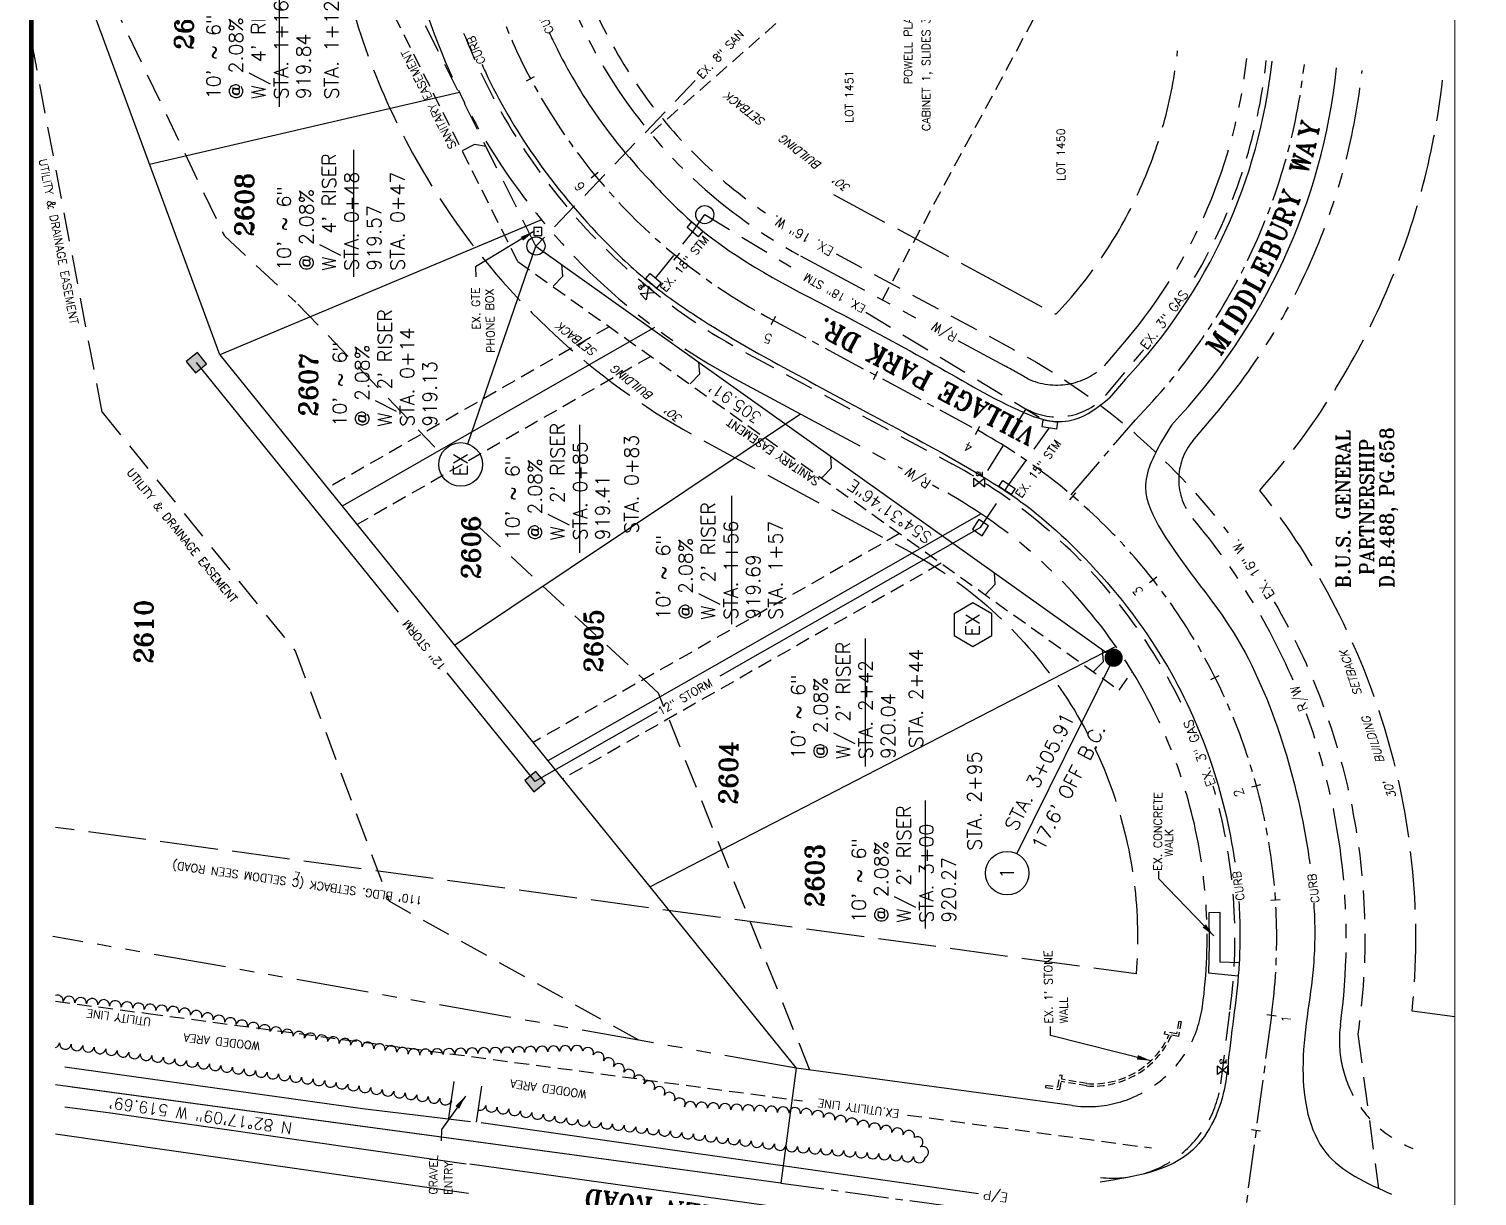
# Model space of a CAD drawing. Extents: x 5337 to 6497, y 3762 to 5514.
# Drawn here: x 5337 to 5961, y 4361 to 4864 of the extents above; entities that cross this region are included whole.
import ezdxf
from ezdxf.enums import TextEntityAlignment as Align

# ---------------------------------------------------------------- set-up
doc = ezdxf.new("R2010")
doc.units = 0
doc.header["$LTSCALE"] = 25
doc.header["$MEASUREMENT"] = 0
for name, pattern in [('CENTER2', [1.125, 0.75, -0.125, 0.125, -0.125]), ('DASHED', [0.75, 0.5, -0.25]), ('DASHED2', [0.375, 0.25, -0.125]), ('HIDDEN', [0.375, 0.25, -0.125]), ('HIDDEN2', [0.1875, 0.125, -0.0625]), ('LDASH', [1.25, 1, -0.25]), ('PHANTOM', [2.5, 1.25, -0.25, 0.25, -0.25, 0.25, -0.25])]:
    doc.linetypes.add(name, pattern=pattern)
doc.layers.get('0').update_dxf_attribs({"linetype": 'CONTINUOUS'})
for name, color, linetype in [('1-LEADER', 7, 'CONTINUOUS'), ('1-PROP-ROW', 8, 'PHANTOM'), ('1-PROP-STORM', 8, 'CONTINUOUS'), ('1-SAN', 6, 'CONTINUOUS'), ('1-SAN-LAT', 6, 'CONTINUOUS'), ('1-SANEASE', 7, 'DASHED2'), ('1-SANTEXT', 2, 'CONTINUOUS'), ('1-SETBACK', 191, 'LDASH'), ('1-STORM-EASE', 7, 'DASHED'), ('1-STORM-TEXT', 2, 'CONTINUOUS'), ('CENTER', 7, 'CENTER2'), ('COGO_LABELS', 7, 'CONTINUOUS'), ('DIMENSION-ANNO', 2, 'CONTINUOUS'), ('EX-PROP-LN', 8, 'CONTINUOUS'), ('FENCE', 8, 'CONTINUOUS'), ('MAINPRTXT', 2, 'CONTINUOUS'), ('PARCEL_LINE', 41, 'CONTINUOUS'), ('ROAD', 8, 'CONTINUOUS'), ('S-ADJOINER', 8, 'CONTINUOUS'), ('S-CURB', 2, 'CONTINUOUS'), ('S-POWERLINE', 8, 'DASHED2'), ('S-PROPLINE', 8, 'CONTINUOUS'), ('S-ROADTEXT', 7, 'CONTINUOUS'), ('S-TEXT', 7, 'CONTINUOUS'), ('S-TREELINE', 7, 'CONTINUOUS'), ('S-WALK', 8, 'CONTINUOUS'), ('S-WALL', 8, 'HIDDEN2'), ('SHEET', 7, 'CONTINUOUS'), ('STALBL', 7, 'CONTINUOUS'), ('X-GAS', 8, 'DASHED'), ('X-SAN', 8, 'DASHED'), ('X-STM', 8, 'DASHED'), ('X-WATER', 8, 'DASHED'), ('ZONING-BOUNDARY', 7, 'CONTINUOUS')]:
    doc.layers.add(name, color=color, linetype=linetype)
doc.styles.add('ROMANS', font='romans.shx', dxfattribs={"height": 4})
doc.styles.add('ROMANT', font='ROMANT.shx', dxfattribs={"height": 5})
doc.styles.add('S4', font='simplex', dxfattribs={"height": 0.0556})
doc.dimstyles.get("Standard").update_dxf_attribs({"dimtxt": 0.18, "dimasz": 0.18, "dimexe": 0.18, "dimexo": 0.0625, "dimgap": 0.09, "dimtad": 0, "dimtih": 1, "dimtoh": 1, "dimdec": 4, "dimzin": 0, "dimdsep": 46, "dimtxsty": 'Standard', "dimcen": 0.09, "dimadec": 0, "dimazin": 0, "dimtfac": 1, "dimtdec": 4, "dimtofl": 0, "dimtmove": 0, "dimatfit": 3, "dimfxl": 0, "dimtolj": 1, "dimtzin": 0, "dimarcsym": 0})

# ---------------------------------------------------------------- blocks, each defined once
blk = doc.blocks.new('BASIN')
for p, q in [((0.05, 0.05), (-0.05, 0.05)), ((-0.05, 0.05), (-0.05, -0.05)), ((0.05, -0.05), (0.05, 0.05)), ((-0.05, -0.05), (0.05, -0.05))]:
    blk.add_line(p, q)
blk = doc.blocks.new('BOUND')
for p, q in [((-0.035, 0.035), (-0.035, -0.035)), ((0.035, 0.035), (-0.035, 0.035)), ((0.035, -0.035), (0.035, 0.035)), ((-0.035, -0.035), (0.035, -0.035))]:
    blk.add_line(p, q)
blk.add_circle((0, 0), 0.00322)
blk = doc.blocks.new('STA_TIC')
blk.add_line((0, -0.04165), (0, 0.04165))
blk = doc.blocks.new('LBL_TIC')
blk.add_line((0, -0.04165), (0, 0.04165))
blk = doc.blocks.new('EX-CG')
blk.add_line((-0.0625, 0.0625), (0.0625, 0.0625))
at = {"flags": 128}
blk.add_lwpolyline([(0.0625, 0.0625), (0.0625, 0), (-0.0625, 0), (-0.0625, 0.0625)], dxfattribs=at)
blk = doc.blocks.new('MH-NUM')
blk.add_circle((0, 0.188), 0.188)
at = {"style": 'ROMANS'}
blk.add_attdef('00', text='', height=0.12, dxfattribs=at).set_placement((0, 0.13), align=Align.CENTER)
blk = doc.blocks.new('TITLEBLK')
at = {"layer": 'SHEET'}
blk.add_lwpolyline([(32.41, 23.19, 0.04, 0.04, 0), (0.61, 23.19, 0.04, 0.04, 0), (0.61, 0.69, 0.04, 0.04, 0), (32.41, 0.69, 0.04, 0.04, 0)], format="xyseb", close=True, dxfattribs=at)
blk = doc.blocks.new('MH')
at = {"const_width": 0.07812}
blk.add_lwpolyline([(-0.039065, 0, 1), (0.039065, 0, 1)], format="xyb", close=True, dxfattribs=at)
blk = doc.blocks.new('CB-NUM')
blk.add_lwpolyline([(0.188, 0.188), (0.094, 0.35), (-0.094, 0.35), (-0.188, 0.188), (-0.094, 0.025), (0.094, 0.025)], close=True)
at = {"style": 'ROMANS'}
blk.add_attdef('00', text='', height=0.12, dxfattribs=at).set_placement((0, 0.13), align=Align.CENTER)
blk = doc.blocks.new('CB')
blk.add_lwpolyline([(0.0625, -0.0625), (0.0625, 0.0625), (-0.0625, 0.0625), (-0.0625, -0.0625)], close=True)
blk.add_solid([(-0.0625, 0.0625), (0.0625, 0.0625), (-0.0625, -0.0625), (0.0625, -0.0625)])
blk = doc.blocks.new('STREET')
at = {"layer": 'S-ROADTEXT', "style": 'ROMANT'}
for s, rotation, p in [('Y', 77.34305, (51.13, 96)), ('A', 75.59356, (49.26, 88.22)), ('W', 73.84407, (47.15, 80.51)), ('Y', 70.34509, (42.23, 65.28)), ('R', 68.5956, (39.43, 57.79)), ('U', 66.84611, (36.4, 50.39)), ('B', 65.09662, (33.14, 43.08)), ('E', 63.34713, (29.66, 35.88)), ('D', 59.84815, (22.05, 21.81)), ('L', 61.59764, (25.96, 28.79)), ('I', 56.34917, (15.09, 10.54)), ('D', 58.09866, (17.93, 14.95)), ('M', 54.59968, (9.06, 1.64))]:
    blk.add_text(s, height=8, rotation=rotation, dxfattribs=at).set_placement(p, align=Align.BOTTOM_LEFT)

msp = doc.modelspace()

# ---------------------------------------------------------------- linework, layer by layer
at = {"layer": '1-LEADER'}
msp.add_line((5525.768, 4684.913), (5555.154, 4770.228), dxfattribs=at)
at = {"layer": '1-PROP-ROW'}
for p, q in [((5669.271, 4765.973), (5723.476, 4736.79)), ((5737.084, 4729.464), (5757.321, 4718.569)), ((5800.304, 4718.574), (5809.749, 4729.745)), ((5838.485, 4686.291), (5847.931, 4697.464)), ((5726.107, 4667.235), (5728.879, 4665.742)), ((5902.061, 4434.478), (5902.049, 4434.387))]:
    msp.add_line(p, q, dxfattribs=at)
at = {"layer": '1-PROP-ROW', "linetype": 'PHANTOM'}
for p, q in [((5640.828, 4713.147), (5667.256, 4698.918)), ((5667.256, 4698.918), (5713.11, 4674.232))]:
    msp.add_line(p, q, dxfattribs=at)
at = {"layer": '1-PROP-ROW'}
for centre, radius, start, end in [((5773.559, 4959.684), 220, 177.955362, 241.703249), ((5637.931, 4875.016), 225, 319.785833, 353.906389), ((5637.931, 4875.016), 275, 319.785833, 353.906389), ((5624.591, 4472.027), 280, 59.380016, 61.703267), ((5779.615, 4740.299), 30, 245.566643, 313.600448), ((5858.34, 4669.504), 26, 139.787075, 220.191879), ((5624.591, 4472.027), 280, 23.348591, 40.191879), ((5624.59, 4472.032), 220, 352.285833, 36.141876), ((5624.591, 4472.027), 280, 352.286044, 20.151738), ((5793.051, 4449.213), 50, 262.285833, 352.285833), ((5951.604, 4427.732), 50, 172.35126, 248.484792)]:
    msp.add_arc(centre, radius, start, end, dxfattribs=at)
at = {"layer": '1-PROP-ROW', "linetype": 'PHANTOM'}
for centre, radius, start, end in [((5773.56, 4959.687), 280, 185.439722, 241.703056), ((5624.59, 4472.032), 220, 36.141876, 61.703056)]:
    msp.add_arc(centre, radius, start, end, dxfattribs=at)
at = {"layer": '1-PROP-STORM'}
for p, q in [((5408.65, 4720.032), (5495.668, 4612.37)), ((5746.916, 4648.811), (5634.489, 4584.791)), ((5516.75, 4586.286), (5554.687, 4539.349)), ((5607.476, 4569.409), (5554.687, 4539.349))]:
    msp.add_line(p, q, dxfattribs=at)
at = {"layer": '1-SAN'}
msp.add_line((5555.154, 4770.228), (5804.288, 4592.716), dxfattribs=at)
at = {"layer": '1-SAN-LAT'}
for p, q in [((5528.708, 4814.036), (5523.335, 4811.204)), ((5533.624, 4813.129), (5528.708, 4814.036)), ((5566.697, 4757.27), (5566.341, 4762.257)), ((5566.697, 4757.27), (5562.507, 4752.874)), ((5625.8, 4715.158), (5621.61, 4710.762)), ((5625.8, 4715.158), (5625.444, 4720.146)), ((5682.656, 4674.648), (5682.299, 4679.635)), ((5682.656, 4674.648), (5678.466, 4670.251)), ((5753.207, 4624.379), (5752.85, 4629.366)), ((5753.207, 4624.379), (5749.017, 4619.982)), ((5799.832, 4591.158), (5799.475, 4596.145)), ((5799.832, 4591.158), (5795.642, 4586.762))]:
    msp.add_line(p, q, dxfattribs=at)
at = {"layer": '1-SANEASE'}
for p, q in [((5547.33, 4763.524), (5481.564, 4894.573)), ((5547.33, 4763.524), (5806.63, 4578.769)), ((5586.747, 4735.439), (5465.279, 4665.876)), ((5586.747, 4735.439), (5465.279, 4665.876)), ((5604.68, 4722.661), (5478.013, 4650.121)), ((5604.68, 4722.661), (5478.013, 4650.121)), ((5711.958, 4646.224), (5553.906, 4556.223)), ((5729.912, 4633.432), (5566.645, 4540.462)), ((5806.63, 4578.769), (5812.433, 4586.913))]:
    msp.add_line(p, q, dxfattribs=at)
at = {"layer": '1-SANTEXT', "color": 7}
msp.add_line((5762.547, 4508.258), (5804.288, 4592.716), dxfattribs=at)
at = {"layer": '1-SETBACK', "color": 8}
for p, q in [((5683.492, 4792.388), (5751.305, 4755.879)), ((5751.305, 4755.879), (5779.365, 4740.772))]:
    msp.add_line(p, q, dxfattribs=at)
at = {"layer": '1-SETBACK', "flags": 128}
msp.add_lwpolyline([(5464.372, 4937.266, 0.0527431), (5475.905, 4873.074, 0.0802116), (5518.289, 4783.798, 0.1189561), (5626.608, 4686.73), (5714.658, 4639.326, -0.2424396), (5813.095, 4495.817, -0.051925), (5813.952, 4456.469), (5347.956, 4519.592)], format="xyb", dxfattribs=at)
at = {"layer": '1-SETBACK', "color": 8, "flags": 128}
msp.add_lwpolyline([(5951.382, 4437.853), (5932.968, 4440.348, 0.1958932), (5867.305, 4664.874, 0.1546519), (5946.14, 4841.747)], format="xyb", dxfattribs=at)
at = {"layer": '1-SETBACK', "color": 8}
msp.add_arc((5637.931, 4875.016), 195, 316.494052, 353.906389, dxfattribs=at)
at = {"layer": '1-STORM-EASE', "flags": 128}
for points in [[(5355.178, 4911.69), (5420.784, 4774.548)], [(5368.102, 4698.613), (5337.523, 4859.17)], [(5420.784, 4774.548), (5451.65, 4746.038)], [(5452.519, 4745.184), (5511.605, 4683.531)], [(5368.102, 4698.613), (5451.273, 4595.709)], [(5530.642, 4649.048), (5607.976, 4577.52)], [(5451.273, 4595.709), (5491.886, 4487.726)], [(5673.273, 4414.981), (5607.976, 4577.52)], [(5599.526, 4427.807), (5491.886, 4487.726)]]:
    msp.add_lwpolyline(points, dxfattribs=at)
at = {"layer": 'CENTER'}
for p, q in [((5655.05, 4739.558), (5743.1, 4692.154)), ((5786.003, 4662.936), (5813.705, 4695.35)), ((5872.328, 4438.471), (5859.018, 4339.36)), ((5660.714, 4366.222), (5892.614, 4334.809))]:
    msp.add_line(p, q, dxfattribs=at)
for centre, radius, start, end in [((5773.559, 4959.684), 250, 177.955362, 241.703249), ((5627.639, 4877.702), 260.524, 315.577567, 353.559397), ((5624.591, 4472.027), 250, 352.286044, 61.703267)]:
    msp.add_arc(centre, radius, start, end, dxfattribs=at)
at = {"layer": 'FENCE', "flags": 128}
msp.add_lwpolyline([(5526.112, 4361.76), (5347.956, 4387.376)], dxfattribs=at)
at = {"layer": 'MAINPRTXT', "color": 1}
for p, q in [((5444.517, 4830.166), (5444.517, 4885.405)), ((5476.609, 4756.985), (5476.609, 4811.752)), ((5574.047, 4637.905), (5574.047, 4693.144)), ((5639.646, 4607.216), (5639.646, 4662.456)), ((5697.223, 4545.838), (5697.223, 4601.078)), ((5723.179, 4475.962), (5723.179, 4531.202))]:
    msp.add_line(p, q, dxfattribs=at)
at = {"layer": 'PARCEL_LINE'}
for p, q in [((5418.88, 4723.284), (5349.127, 4912.51)), ((5418.88, 4723.284), (5349.127, 4912.51)), ((5522.174, 4836.378), (5388.471, 4805.414)), ((5522.174, 4836.378), (5388.471, 4805.414)), ((5557.564, 4781.514), (5418.88, 4723.284)), ((5557.564, 4781.514), (5418.88, 4723.284)), ((5606.316, 4735.122), (5471.646, 4657.999)), ((5606.316, 4735.122), (5471.646, 4657.999)), ((5606.316, 4735.122), (5471.646, 4657.999)), ((5606.316, 4735.122), (5471.646, 4657.999)), ((5418.88, 4723.284), (5471.646, 4657.999)), ((5418.88, 4723.284), (5471.646, 4657.999)), ((5640.828, 4713.147), (5667.256, 4698.918)), ((5520.037, 4598.127), (5669.25, 4697.845)), ((5471.646, 4657.999), (5518.775, 4599.689)), ((5471.646, 4657.999), (5518.775, 4599.689)), ((5747.13, 4654.744), (5560.276, 4548.342)), ((5747.13, 4654.744), (5560.276, 4548.342)), ((5518.775, 4599.689), (5560.276, 4548.342)), ((5518.775, 4599.689), (5560.276, 4548.342)), ((5604.278, 4493.901), (5804.727, 4597.44)), ((5604.278, 4493.901), (5804.727, 4597.44)), ((5560.276, 4548.342), (5604.278, 4493.901)), ((5560.276, 4548.342), (5604.278, 4493.901)), ((5604.278, 4493.901), (5667.426, 4415.773)), ((5604.278, 4493.901), (5667.426, 4415.773)), ((5667.426, 4415.773), (5660.714, 4366.225)), ((5667.426, 4415.773), (5660.714, 4366.225)), ((5660.714, 4366.225), (5355.172, 4407.613)), ((5660.714, 4366.225), (5355.172, 4407.613))]:
    msp.add_line(p, q, dxfattribs=at)
at = {"layer": 'PARCEL_LINE', "linetype": 'PHANTOM'}
msp.add_line((5667.426, 4415.773), (5346.878, 4472.585), dxfattribs=at)
at = {"layer": 'ROAD', "flags": 128}
for points in [[(5351.953, 4416.302), (5480.31, 4398.458), (5526.989, 4392.838)], [(5525.06, 4374.393), (5370.628, 4396.572), (5351.953, 4399.017)], [(5531.496, 4392.347), (5723.887, 4364.885)], [(5722.286, 4347.077), (5526.586, 4374.339)], [(5723.887, 4364.885), (5746.049, 4361.721)]]:
    msp.add_lwpolyline(points, dxfattribs=at)
at = {"layer": 'S-ADJOINER', "linetype": 'HIDDEN'}
for p, q in [((5604.668, 4818.702), (5698.346, 4901.046)), ((5704.579, 4746.964), (5772.476, 4873.078))]:
    msp.add_line(p, q, dxfattribs=at)
at = {"layer": 'S-CURB'}
for p, q in [((5809.324, 4712.781), (5802.552, 4704.754)), ((5829.162, 4693.009), (5824.857, 4685.945))]:
    msp.add_line(p, q, dxfattribs=at)
for radius, start in [(236, 316.572308), (264, 316.415764)]:
    msp.add_arc((5637.931, 4875.016), radius, start, 353.906389, dxfattribs=at)
for points, knots in [([(5560.896, 4862.182), (5561.399, 4861.097), (5567.066, 4849.094), (5580.833, 4824.929), (5603.121, 4799.008), (5635.581, 4767.194), (5678.214, 4745.586), (5725.82, 4720.268), (5755.538, 4702.23), (5776.202, 4694.151), (5790.188, 4694.821), (5797.76, 4700.904), (5802.552, 4704.754)], [47.7625884, 47.7625884, 47.7625884, 47.7625884, 51.3439608, 87.5032173, 130.8281658, 153.4619536, 223.4466345, 272.0664632, 315.691996, 327.6191733, 337.9991448, 355.8896383, 355.8896383, 355.8896383, 355.8896383]), ([(5531.87, 4848.538), (5532.355, 4847.438), (5538.543, 4833.727), (5554.651, 4806.501), (5579.627, 4776.566), (5603.813, 4754.035), (5631.311, 4734.769), (5667.334, 4714.818), (5711.442, 4691.39), (5741.453, 4675.047), (5769.144, 4657.24), (5795.5, 4634.095), (5826.239, 4594.917), (5847.145, 4549.655), (5854.362, 4519.554), (5856.481, 4504.567)], [44.8207621, 44.8207621, 44.8207621, 44.8207621, 48.4340677, 90.0060226, 139.0955175, 164.9381102, 188.9303147, 239.6068075, 288.3385318, 338.8447926, 341.9870328, 387.0973004, 443.1791579, 490.1944018, 535.5174452, 535.5174452, 535.5174452, 535.5174452]), ([(5824.857, 4685.945), (5821.381, 4679.33), (5814.686, 4666.587), (5829.649, 4637.008), (5856.619, 4607.938), (5877.443, 4559.678), (5885.878, 4524.797), (5888.616, 4505.662), (5888.849, 4503.914)], [0, 0, 0, 0, 21.0687962, 40.5855349, 92.0458987, 142.4217961, 194.8075449, 200.0631063, 200.0631063, 200.0631063, 200.0631063]), ([(5858.253, 4487.605), (5858.845, 4478.749), (5859.014, 4455.737), (5854.67, 4429.541), (5852.061, 4401.802), (5839.469, 4372.965), (5813.348, 4368.961), (5798.424, 4366.674)], [552.541453, 552.541453, 552.541453, 552.541453, 579.1189226, 621.3596165, 631.6731701, 663.3178737, 705.4961926, 705.4961926, 705.4961926, 705.4961926]), ([(5890.552, 4486.944), (5891.139, 4477.851), (5891.204, 4453.795), (5883.098, 4418.886), (5890.494, 4376.369), (5913.276, 4366.26), (5924.067, 4361.472)], [217.0048836, 217.0048836, 217.0048836, 217.0048836, 244.1858437, 288.9475649, 326.1593288, 359.6464191, 359.6464191, 359.6464191, 359.6464191])]:
    msp.add_open_spline(points, degree=3, knots=knots, dxfattribs=at)
at = {"layer": 'S-POWERLINE'}
for p, q in [((5347.956, 4444.602), (5387.986, 4439.342)), ((5387.986, 4439.342), (5601.307, 4410.928)), ((5601.307, 4410.928), (5670.139, 4401.66)), ((5715.389, 4395.568), (5820.532, 4381.411))]:
    msp.add_line(p, q, dxfattribs=at)
at = {"layer": 'S-PROPLINE'}
for p, q in [((5667.426, 4415.773), (5660.714, 4366.225)), ((5786.34, 4399.665), (5667.426, 4415.773)), ((5660.714, 4366.225), (5347.956, 4408.591))]:
    msp.add_line(p, q, dxfattribs=at)
at = {"layer": 'S-TEXT'}
for p, q in [((5517.632, 4394.173), (5519.923, 4409.979)), ((5529.508, 4392.451), (5531.765, 4408.02))]:
    msp.add_line(p, q, dxfattribs=at)
at = {"layer": 'S-TREELINE'}
for points in [[(5722.966, 4377.286, 1), (5720.897, 4381.861, 1), (5718.417, 4385.928, 1), (5713.511, 4386.996, 1), (5708.604, 4388.063, 1), (5703.698, 4389.131, 1), (5698.791, 4390.198, 1), (5693.885, 4391.266, 1), (5688.978, 4392.333, 1), (5684.072, 4393.401, 1), (5679.165, 4394.469, 1), (5674.259, 4395.536, 1), (5669.291, 4396.158, 1), (5664.278, 4396.447, 1), (5659.265, 4396.736, 1), (5654.252, 4397.026, 1), (5649.239, 4397.315, 1), (5644.226, 4397.604, 1), (5639.213, 4397.893, 1), (5634.2, 4398.182, 1), (5629.187, 4398.472, 1), (5624.174, 4398.761, 1), (5619.196, 4399.169, 1), (5614.829, 4401.647, 1), (5610.462, 4404.126, 1), (5606.095, 4406.604, 1), (5601.728, 4409.082, 1), (5597.361, 4411.561, 1), (5592.994, 4414.039, 1), (5588.627, 4416.518, 1), (5584.26, 4418.996, 1), (5579.893, 4421.474, 1), (5575.328, 4423.167, 1), (5570.309, 4423.044, 1), (5565.289, 4422.922, 1), (5560.269, 4422.799, 1), (5555.249, 4422.677, 1), (5550.229, 4422.554, 1), (5545.21, 4422.432, 1), (5540.19, 4422.309, 1), (5535.17, 4422.187, 1), (5530.15, 4422.064, 1), (5525.13, 4421.941, 1), (5520.11, 4421.819, 1), (5515.091, 4421.696, 1), (5510.071, 4421.574, 1), (5505.051, 4421.451, 1), (5500.065, 4421.862, 1), (5495.103, 4422.627, 1), (5490.14, 4423.392, 1), (5485.177, 4424.157, 1), (5480.215, 4424.922, 1), (5475.252, 4425.687, 1), (5470.289, 4426.452, 1), (5465.327, 4427.217, 1), (5460.364, 4427.982, 1), (5455.401, 4428.747, 1), (5450.439, 4429.513, 1), (5445.521, 4430.527, 1), (5440.603, 4431.54, 1), (5435.685, 4432.554, 1), (5430.767, 4433.567, 1), (5425.849, 4434.581, 1), (5420.931, 4435.595, 1), (5416.013, 4436.608, 1), (5411.095, 4437.622, 1), (5406.177, 4438.635, 1), (5401.259, 4439.649, 1), (5396.268, 4440.175, 1), (5391.269, 4440.655, 1), (5386.271, 4441.136, 1), (5381.273, 4441.617, 1), (5376.275, 4442.097, 1), (5371.276, 4442.578, 1), (5366.278, 4443.059, 1), (5361.28, 4443.539, 1), (5356.282, 4444.02, 1), (5351.283, 4444.501, 0.547287), (5347.956, 4447.111, 1)], [(5347.956, 4424.658, 0.2973212), (5349.729, 4426.752, 1), (5354.711, 4426.127, 1), (5359.693, 4425.502, 1), (5364.676, 4424.876, 1), (5369.644, 4424.153, 1), (5374.613, 4423.43, 1), (5379.582, 4422.706, 1), (5384.551, 4421.983, 1), (5389.52, 4421.259, 1), (5394.489, 4420.536, 1), (5399.458, 4419.812, 1), (5404.427, 4419.088, 1), (5409.396, 4418.365, 1), (5414.365, 4417.641, 1), (5419.334, 4416.918, 1), (5424.302, 4416.194, 1), (5429.271, 4415.47, 1), (5434.24, 4414.747, 1), (5439.209, 4414.023, 1), (5444.178, 4413.3, 1), (5449.147, 4412.576, 1), (5454.116, 4411.853, 1), (5459.085, 4411.129, 1), (5464.054, 4410.405, 1), (5469.022, 4409.677, 1), (5473.985, 4408.913, 1), (5478.947, 4408.148, 1), (5483.91, 4407.383, 1), (5488.873, 4406.618, 1), (5493.836, 4405.853, 1), (5498.798, 4405.088, 1), (5503.761, 4404.323, 1), (5508.724, 4403.558, 1), (5513.686, 4402.793, 1), (5518.649, 4402.028, 0.0973031), (5518.689, 4401.061, 1)], [(5530.329, 4397.713, 0.4560916), (5533.537, 4399.734, 1), (5538.5, 4398.969, 1), (5543.463, 4398.204, 1), (5548.425, 4397.439, 1), (5553.388, 4396.674, 1), (5558.351, 4395.909, 1), (5563.314, 4395.144, 1), (5568.276, 4394.379, 1), (5573.244, 4393.648, 1), (5578.227, 4393.031, 1), (5583.21, 4392.414, 1), (5588.193, 4391.797, 1), (5593.177, 4391.179, 1), (5598.16, 4390.562, 1), (5603.143, 4389.945, 1), (5608.126, 4389.328, 1), (5613.11, 4388.711, 1), (5618.093, 4388.094, 1), (5623.076, 4387.477, 1), (5628.059, 4386.859, 1), (5633.043, 4386.242, 1), (5638.026, 4385.625, 1), (5643.009, 4385.008, 1), (5647.992, 4384.391, 1), (5652.976, 4383.774, 1), (5657.959, 4383.157, 1), (5662.942, 4382.539, 1), (5667.931, 4381.976, 1), (5672.934, 4381.55, 1), (5677.937, 4381.123, 1), (5682.94, 4380.697, 1), (5687.944, 4380.271, 1), (5692.947, 4379.844, 1), (5697.95, 4379.418, 1), (5702.953, 4378.991, 1), (5707.956, 4378.565, 1), (5712.96, 4378.138, 1), (5717.963, 4377.712, 1), (5722.966, 4377.286, 1)]]:
    msp.add_lwpolyline(points, format="xyb", dxfattribs=at)
at = {"layer": 'S-WALK'}
for p, q in [((5850.205, 4482.895), (5845.32, 4482.685)), ((5845.32, 4482.685), (5845.48, 4469.244)), ((5850.223, 4461.526), (5850.205, 4482.895)), ((5845.48, 4469.244), (5845.146, 4456.942)), ((5858.398, 4461.193), (5850.223, 4461.526)), ((5845.146, 4456.942), (5857.996, 4455.566))]:
    msp.add_line(p, q, dxfattribs=at)
at = {"layer": 'S-WALL'}
for p, q in [((5832.388, 4436.029), (5831.442, 4430.644)), ((5833.373, 4435.856), (5832.258, 4429.508)), ((5832.388, 4436.029), (5833.373, 4435.856)), ((5826.146, 4430.439), (5826.297, 4431.428)), ((5832.258, 4429.508), (5826.146, 4430.439)), ((5831.442, 4430.644), (5826.297, 4431.428)), ((5780.257, 4407.72), (5781.143, 4412.871)), ((5781.078, 4406.597), (5782.128, 4412.702)), ((5781.143, 4412.871), (5782.128, 4412.702)), ((5792.511, 4408.174), (5781.67, 4410.038)), ((5792.681, 4409.159), (5781.84, 4411.024)), ((5775.096, 4408.436), (5774.959, 4407.445)), ((5774.959, 4407.445), (5781.078, 4406.597)), ((5775.096, 4408.436), (5780.257, 4407.72))]:
    msp.add_line(p, q, dxfattribs=at)
for radius in [36.91, 35.91]:
    msp.add_arc((5795.523, 4444.959), radius, 265.389312, 335.818409, dxfattribs=at)
at = {"layer": 'SHEET', "const_width": 0.5}
msp.add_lwpolyline([(5951.382, 3792.682), (5951.382, 5382.682)], dxfattribs=at)
at = {"layer": 'X-GAS'}
for p, q in [((5603.726, 4752.966), (5602.626, 4747.02)), ((5606.192, 4750.21), (5603.726, 4752.966)), ((5600.16, 4749.776), (5606.192, 4750.21)), ((5602.626, 4747.02), (5600.16, 4749.776)), ((5646.517, 4723.709), (5734.567, 4676.304)), ((5801.017, 4706.036), (5816.232, 4724.249)), ((5766.407, 4700.048), (5747.117, 4669.033)), ((5744.014, 4666.39), (5744.013, 4670.088)), ((5744.013, 4670.088), (5748.799, 4666.391)), ((5748.797, 4670.089), (5744.014, 4666.39)), ((5748.799, 4666.391), (5748.797, 4670.089)), ((5850.437, 4409.049), (5854.489, 4440.871)), ((5849.08, 4416.78), (5853.865, 4413.083)), ((5849.081, 4413.082), (5849.08, 4416.78)), ((5853.864, 4416.781), (5849.081, 4413.082)), ((5853.865, 4413.083), (5853.864, 4416.781))]:
    msp.add_line(p, q, dxfattribs=at)
for centre, radius, start, end in [((5773.559, 4959.684), 268, 193.34688, 241.703249), ((5637.931, 4875.016), 233.5, 329.529687, 353.906389), ((5637.931, 4875.016), 233.5, 319.785833, 320.152552), ((5779.966, 4724.69), 28.126, 241.17803, 318.565673), ((5624.591, 4472.027), 232, 49.786044, 61.703267), ((5624.591, 4472.027), 232, 25.91982, 49.786044), ((5624.591, 4472.027), 232, 352.286044, 16.359428), ((5803.863, 4415.373), 47.002, 263.627925, 352.286367)]:
    msp.add_arc(centre, radius, start, end, dxfattribs=at)
at = {"layer": 'X-SAN'}
for p, q in [((5555.154, 4770.228), (5490.247, 4899.565)), ((5623.881, 4841.544), (5555.154, 4770.228))]:
    msp.add_line(p, q, dxfattribs=at)
at = {"layer": 'X-SAN', "linetype": 'Continuous'}
msp.add_circle((5555.154, 4770.228), 3.906, dxfattribs=at)
at = {"layer": 'X-STM'}
for p, q in [((5622.704, 4776.254), (5627.95, 4783.753)), ((5627.95, 4783.753), (5665.04, 4761.292)), ((5606.773, 4756.399), (5622.704, 4776.254)), ((5697.379, 4741.707), (5773.949, 4695.337)), ((5759.136, 4667.377), (5776.507, 4691.733)), ((5746.916, 4648.811), (5759.136, 4667.377))]:
    msp.add_line(p, q, dxfattribs=at)
at = {"layer": 'X-STM', "linetype": 'Continuous'}
msp.add_circle((5627.95, 4783.753), 3.906, dxfattribs=at)
at = {"layer": 'X-WATER'}
msp.add_line((5909.593, 4430.458), (5918.485, 4363.977), dxfattribs=at)
at = {"layer": 'X-WATER', "flags": 128}
for points in [[(5567.901, 4908.22, 0.1839288), (5654.203, 4784.475, 0.1839288)], [(5684.571, 4766.882), (5761.113, 4725.613, -0.1068224), (5853.645, 4646.608)], [(5873.563, 4616.792, -0.1668482), (5909.984, 4433.37), (5909.593, 4430.458)]]:
    msp.add_lwpolyline(points, format="xyb", dxfattribs=at)

# ---------------------------------------------------------------- block references
at = {"layer": '1-PROP-STORM', "xscale": 50, "yscale": 50, "zscale": 50, "rotation": 128.9467699496008}
for p in [(5408.747, 4719.912), (5554.687, 4539.349)]:
    msp.add_blockref('CB', p, dxfattribs=at)
at = {"layer": '1-SAN', "xscale": 50, "yscale": 50, "zscale": 50}
msp.add_blockref('MH', (5804.288, 4592.716), dxfattribs=at)
at = {"layer": '1-SANTEXT', "xscale": 50, "yscale": 50, "zscale": 50}
for p, rotation, values in [((5532.089, 4676.02), 89.82748553395598, {'00': 'EX'}), ((5767.768, 4499.796), 89.64488189799836, {'00': '1'})]:
    msp.add_blockref('MH-NUM', p, dxfattribs=dict(at, rotation=rotation)).add_auto_attribs(values)
at = {"layer": '1-STORM-TEXT', "xscale": 50, "yscale": 50, "zscale": 50, "rotation": 90}
msp.add_blockref('CB-NUM', (5752.979, 4606.975), dxfattribs=at).add_auto_attribs({'00': 'EX'})
at = {"layer": 'PARCEL_LINE', "color": 1}
msp.add_blockref('STREET', (5842.991, 4719.443), dxfattribs=at)
at = {"layer": 'S-TEXT', "xscale": 50, "yscale": 50, "zscale": 50}
msp.add_blockref('BOUND', (5555.953, 4776.494), dxfattribs=at)
at = {"layer": 'SHEET', "xscale": 50, "yscale": 50, "rotation": 90}
msp.add_blockref('TITLEBLK', (6497.023, 3762.182), dxfattribs=at)
at = {"layer": 'STALBL', "linetype": 'ByBlock', "xscale": 48.01920768307323, "yscale": 48.01920768307323, "zscale": 48.01920768307323}
for name, p, rotation in [('STA_TIC', (5552.798, 4842.361), 297.9881674027764), ('LBL_TIC', (5580.507, 4800.842), 309.4473233053931), ('STA_TIC', (5615.912, 4765.654), 320.9064792080097), ('LBL_TIC', (5657.595, 4738.188), 331.7030555557052), ('STA_TIC', (5701.62, 4714.486), 331.7030555557052), ('LBL_TIC', (5745.637, 4690.769), 331.040896918785), ('STA_TIC', (5786.681, 4662.36), 319.5817410161686), ('LBL_TIC', (5821.263, 4626.364), 308.1225851135522), ('STA_TIC', (5848.005, 4584.215), 296.6634292109358), ('LBL_TIC', (5865.84, 4537.593), 285.2042733083194), ('STA_TIC', (5874.057, 4488.357), 273.745117405703), ('LBL_TIC', (5872.328, 4438.47), 82.35126029155697), ('STA_TIC', (5865.673, 4388.915), 82.35126029155697)]:
    msp.add_blockref(name, p, dxfattribs=dict(at, rotation=rotation))
at = {"layer": 'X-STM', "linetype": 'ByBlock', "xscale": 50, "yscale": 50, "zscale": 50}
for p, rotation in [((5622.704, 4776.254), 319.8405736859968), ((5604.759, 4754.009), 319.877491299235), ((5776.507, 4691.733), 350.3655879166862), ((5757.414, 4664.769), 326.5595739803717)]:
    msp.add_blockref('EX-CG', p, dxfattribs=dict(at, rotation=rotation))
at = {"layer": 'X-STM', "xscale": 50, "yscale": 50, "zscale": 50, "rotation": 56.66642803666094}
msp.add_blockref('BASIN', (5746.916, 4648.811), dxfattribs=at)

# ---------------------------------------------------------------- texts
at = {"layer": '1-PROP-ROW', "style": 'ROMANS'}
for rotation, p in [(151.002931, (5737.282, 4732.222)), (147.080528, (5725.816, 4668.88)), (112.103207, (5888.235, 4570.562))]:
    msp.add_text('R/W', height=4, rotation=rotation, dxfattribs=at).set_placement(p)
at = {"layer": '1-PROP-STORM', "style": 'ROMANS'}
for rotation, p in [(128.867316, (5516.625, 4588.93)), (29.785291, (5608.906, 4567.792))]:
    msp.add_text('12" STORM', height=3.5, rotation=rotation, dxfattribs=at).set_placement(p)
at = {"layer": '1-SANEASE', "style": 'ROMANS'}
for rotation, p in [(116.522157, (5521.025, 4813.162)), (145.522206, (5677.805, 4669.539))]:
    msp.add_text('SANITARY EASEMENT', height=3.5, rotation=rotation, dxfattribs=at).set_placement(p)
at = {"layer": '1-SANTEXT', "style": 'ROMANS'}
for s, p in [("W/ 4' RISER", (5438.528, 4833.523)), ('STA. 1+16', (5448.242, 4833.523)), ('STA. 1+12', (5469.951, 4833.523)), ('10\' ~ 6"', (5419.099, 4833.523)), ('@ 2.08%', (5428.814, 4833.523)), ('919.84', (5457.956, 4833.523)), ("W/ 4' RISER", (5468.926, 4759.553)), ('STA. 0+48', (5478.64, 4759.553)), ('STA. 0+47', (5498.461, 4759.553)), ('10\' ~ 6"', (5449.497, 4759.553)), ('@ 2.08%', (5459.211, 4759.553)), ('919.57', (5488.354, 4759.553)), ("W/ 2' RISER", (5492.944, 4692.364)), ('STA. 0+14', (5502.658, 4692.364)), ('10\' ~ 6"', (5473.515, 4692.364)), ('@ 2.08%', (5483.229, 4692.364)), ('919.13', (5512.372, 4692.364)), ("W/ 2' RISER", (5567.461, 4643.359)), ('STA. 0+85', (5577.175, 4643.359)), ('STA. 0+83', (5599.356, 4646.192)), ('10\' ~ 6"', (5548.032, 4643.359)), ('@ 2.08%', (5557.747, 4643.359)), ('919.41', (5586.889, 4643.359)), ("W/ 2' RISER", (5632.433, 4609.148)), ('STA. 1+56', (5642.147, 4609.148)), ('STA. 1+57', (5661.496, 4609.148)), ('10\' ~ 6"', (5613.004, 4609.148)), ('@ 2.08%', (5622.718, 4609.148)), ('919.69', (5651.861, 4609.148)), ("W/ 2' RISER", (5690.63, 4549.047)), ('STA. 2+42', (5700.344, 4549.047)), ('STA. 2+44', (5722.053, 4553.769)), ('10\' ~ 6"', (5671.202, 4549.047)), ('@ 2.08%', (5680.916, 4549.047)), ('920.04', (5710.059, 4549.047)), ('STA. 2+95', (5747.283, 4509.629)), ("W/ 2' RISER", (5716.804, 4478.468)), ('STA. 3+00', (5726.518, 4478.468)), ('10\' ~ 6"', (5697.375, 4478.468)), ('@ 2.08%', (5707.089, 4478.468)), ('920.27', (5736.232, 4478.468))]:
    msp.add_text(s, height=6, rotation=90, dxfattribs=at).set_placement(p)
for s, p in [('STA. 3+05.91', (5774.911, 4542.26)), ("17.6' OFF B.C.", (5787.487, 4535.629))]:
    msp.add_text(s, height=6, rotation=62.959766, dxfattribs=at).set_placement(p, align=Align.CENTER)
at = {"layer": '1-SETBACK', "style": 'ROMANS', "oblique": 15}
for s, rotation, p in [("30'   BUILDING   SETBACK", 142.082528, (5691.159, 4795.7, -467.845)), ("30'   BUILDING   SETBACK", 142.082528, (5618.663, 4696.336, -467.845)), ("30'   BUILDING   SETBACK", 108.392394, (5926.178, 4532.77, -467.845)), ('L', 171.866425, (5453.717, 4500.028))]:
    msp.add_text(s, height=3.5, rotation=rotation, dxfattribs=at).set_placement(p)
at = {"layer": '1-SETBACK', "insert": (5452.032, 4493.946), "char_height": 3.5, "attachment_point": 2, "rotation": 171.866425, "style": 'ROMANS'}
msp.add_mtext("110' BLDG. SETBACK (C SELDOM SEEN ROAD)", dxfattribs=at)
at = {"layer": '1-STORM-EASE', "style": 'ROMANS'}
for rotation, p in [(280.846591, (5340.744, 4807.492)), (308.867316, (5378.437, 4672.562))]:
    msp.add_text('UTILITY & DRAINAGE EASEMENT', height=3.5, rotation=rotation, dxfattribs=at).set_placement(p)
at = {"layer": 'COGO_LABELS', "insert": (5410.825, 4397.835), "char_height": 5, "attachment_point": 8, "rotation": 171.873315, "style": 'ROMANT'}
msp.add_mtext('N 82°17\'09" W 519.69\'', dxfattribs=at)
at = {"layer": 'DIMENSION-ANNO', "char_height": 5, "style": 'ROMANT'}
for s, insert, attachment_point, rotation in [("305.91'", (5639.526, 4700.619), 2, 144.901667), ('S54°31\'46"E', (5709.104, 4657.806), 8, 144.901745)]:
    msp.add_mtext(s, dxfattribs=dict(at, insert=insert, attachment_point=attachment_point, rotation=rotation))
at = {"layer": 'EX-PROP-LN', "style": 'ROMANS'}
for s, p in [('POWELL PLACE PHASE 2', (5717.398, 4840.041)), ('CABINET 1, SLIDES 349-349B', (5725.17, 4819.79)), ('LOT 1451', (5692.004, 4823.288)), ('LOT 1450', (5783.312, 4798.3))]:
    msp.add_text(s, height=3.5, rotation=90.076421, dxfattribs=at).set_placement(p)
at = {"layer": 'ROAD', "style": 'ROMANS'}
msp.add_text('E/P', height=4, rotation=171.804141, dxfattribs=at).set_placement((5758.86, 4361.854))
at = {"layer": 'S-ROADTEXT', "style": 'ROMANT'}
for s, rotation, p in [('2609', 89.946281, (5407.429, 4854.783)), ('2608', 89.946281, (5433.436, 4774.262)), ('VILLAGE PARK DR.', 152.218598, (5771.66, 4690.977)), ('2607', 89.946281, (5461.099, 4696.695)), ('2606', 89.946281, (5531.234, 4626.603)), ('2610', 89.946281, (5390.026, 4590.228)), ('2605', 89.946281, (5584.048, 4586.273)), ('2604', 89.946281, (5642.153, 4529.478)), ('2603', 89.946281, (5679.391, 4485.112))]:
    msp.add_text(s, height=8, rotation=rotation, dxfattribs=at).set_placement(p)
msp.add_text('SELDOM SEEN ROAD', height=8, rotation=171.989677, dxfattribs=at).set_placement((5633.309, 4355.876), align=Align.CENTER)
at = {"layer": 'S-TEXT', "style": 'ROMANS'}
for s, rotation, p in [(' CURB', 114.364954, (5563.955, 4860.493)), (' CURB', 113.604573, (5534.476, 4847.318)), ('EX. GTE ', 91.17989, (5531.196, 4734.219)), ('PHONE BOX', 91.17989, (5537.418, 4724.168)), ('EX. CONCRETE', 89.611624, (5824.973, 4500.863, 930)), ('WALK', 89.611624, (5829.809, 4506.912, 930)), (' CURB', 97.500446, (5860.989, 4485.919)), (' CURB', 97.500446, (5893.361, 4484.822)), ("EX. 1' STONE", 90.574704, (5778.049, 4434.998)), ('WALL', 90.574704, (5784.524, 4435.063)), ('UTILITY LINE', 171.891577, (5389.373, 4437.331)), ('WOODED AREA', 173.538661, (5436.315, 4426.971)), ('WOODED AREA', 171.679015, (5577.165, 4406.148)), ('EX.UTILITY LINE', 172.313195, (5711.97, 4397.818)), ('GRAVEL', 89.212209, (5512.558, 4361.235)), ('ENTRY', 89.212209, (5519.033, 4361.146))]:
    msp.add_text(s, height=3.5, rotation=rotation, dxfattribs=at).set_placement(p)
at = {"layer": 'STALBL', "linetype": 'ByBlock', "style": 'ROMANS'}
for s, rotation, p in [('6', 127.619049, (5576.547, 4797.79)), ('5', 162.831674, (5656.119, 4733.41)), ('4', 150.83829, (5743.2, 4686.403)), ('3', 127.030918, (5817.272, 4623.353)), ('2', 111.320258, (5861.182, 4535.775)), ('1', 82.35126, (5881.896, 4436.524))]:
    msp.add_text(s, height=4, rotation=rotation, dxfattribs=at).set_placement(p, align=Align.BOTTOM_CENTER)
at = {"layer": 'X-GAS', "style": 'S4'}
for rotation, p in [(41.82261, (5601.219, 4752.171)), (0.018895, (5746.399, 4671.168)), (0.018895, (5851.466, 4417.86))]:
    msp.add_text('GM', height=1.668, rotation=rotation, dxfattribs=at).set_placement(p, align=Align.CENTER)
at = {"layer": 'X-GAS', "style": 'ROMANS'}
for rotation, p in [(52.967199, (5818.601, 4725.231)), (109.995269, (5848.35, 4538.115))]:
    msp.add_text('EX. 3" GAS', height=4, rotation=rotation, dxfattribs=at).set_placement(p)
at = {"layer": 'X-SAN', "style": 'ROMANS'}
msp.add_text('EX. 8" SAN', height=3.5, rotation=46.455077, dxfattribs=at).set_placement((5626.82, 4841.999))
at = {"layer": 'X-STM', "linetype": 'ByBlock', "style": 'ROMANS'}
for s, rotation, p in [('EX. 18" STM', 50.443632, (5611.097, 4750.128)), ('EX. 18" STM', 150.596631, (5697.591, 4744.253)), ('EX. 15" STM', 53.916036, (5764.453, 4661.276))]:
    msp.add_text(s, height=3.5, rotation=rotation, dxfattribs=at).set_placement(p)
at = {"layer": 'X-WATER', "linetype": 'ByBlock', "style": 'ROMANS'}
for rotation, p in [(150.183485, (5683.921, 4769.179)), (123.354082, (5873.94, 4619.804))]:
    msp.add_text('EX. 16" W.', height=4, rotation=rotation, dxfattribs=at).set_placement(p)
at = {"layer": 'ZONING-BOUNDARY', "style": 'ROMANT'}
for s, p in [('B.U.S. GENERAL', (5906.288, 4622.728)), ('D.B.488, PG.658', (5925.057, 4622.849)), ('PARTNERSHIP', (5916.467, 4628.371))]:
    msp.add_text(s, height=6, rotation=90, dxfattribs=at).set_placement(p)

# ---------------------------------------------------------------- leaders
at = {"layer": 'S-TEXT'}
for points in [[(5554.195, 4776.457), (5529.148, 4761.199), (5529.164, 4757.009)], [(5847.51, 4472.766), (5823.786, 4497.387), (5823.786, 4500.676)], [(5820.343, 4419.007), (5777.058, 4429.855), (5777.058, 4433.678)], [(5524.741, 4403.72), (5514.394, 4389.355), (5514.326, 4384.423)]]:
    msp.add_leader(points, dimstyle='Standard', override={"dimscale": 50, "dimasz": 0.12, "dimpost": "'", "dimtxsty": 'ROMANS'}, dxfattribs=at)

doc.saveas('drawing.dxf')
